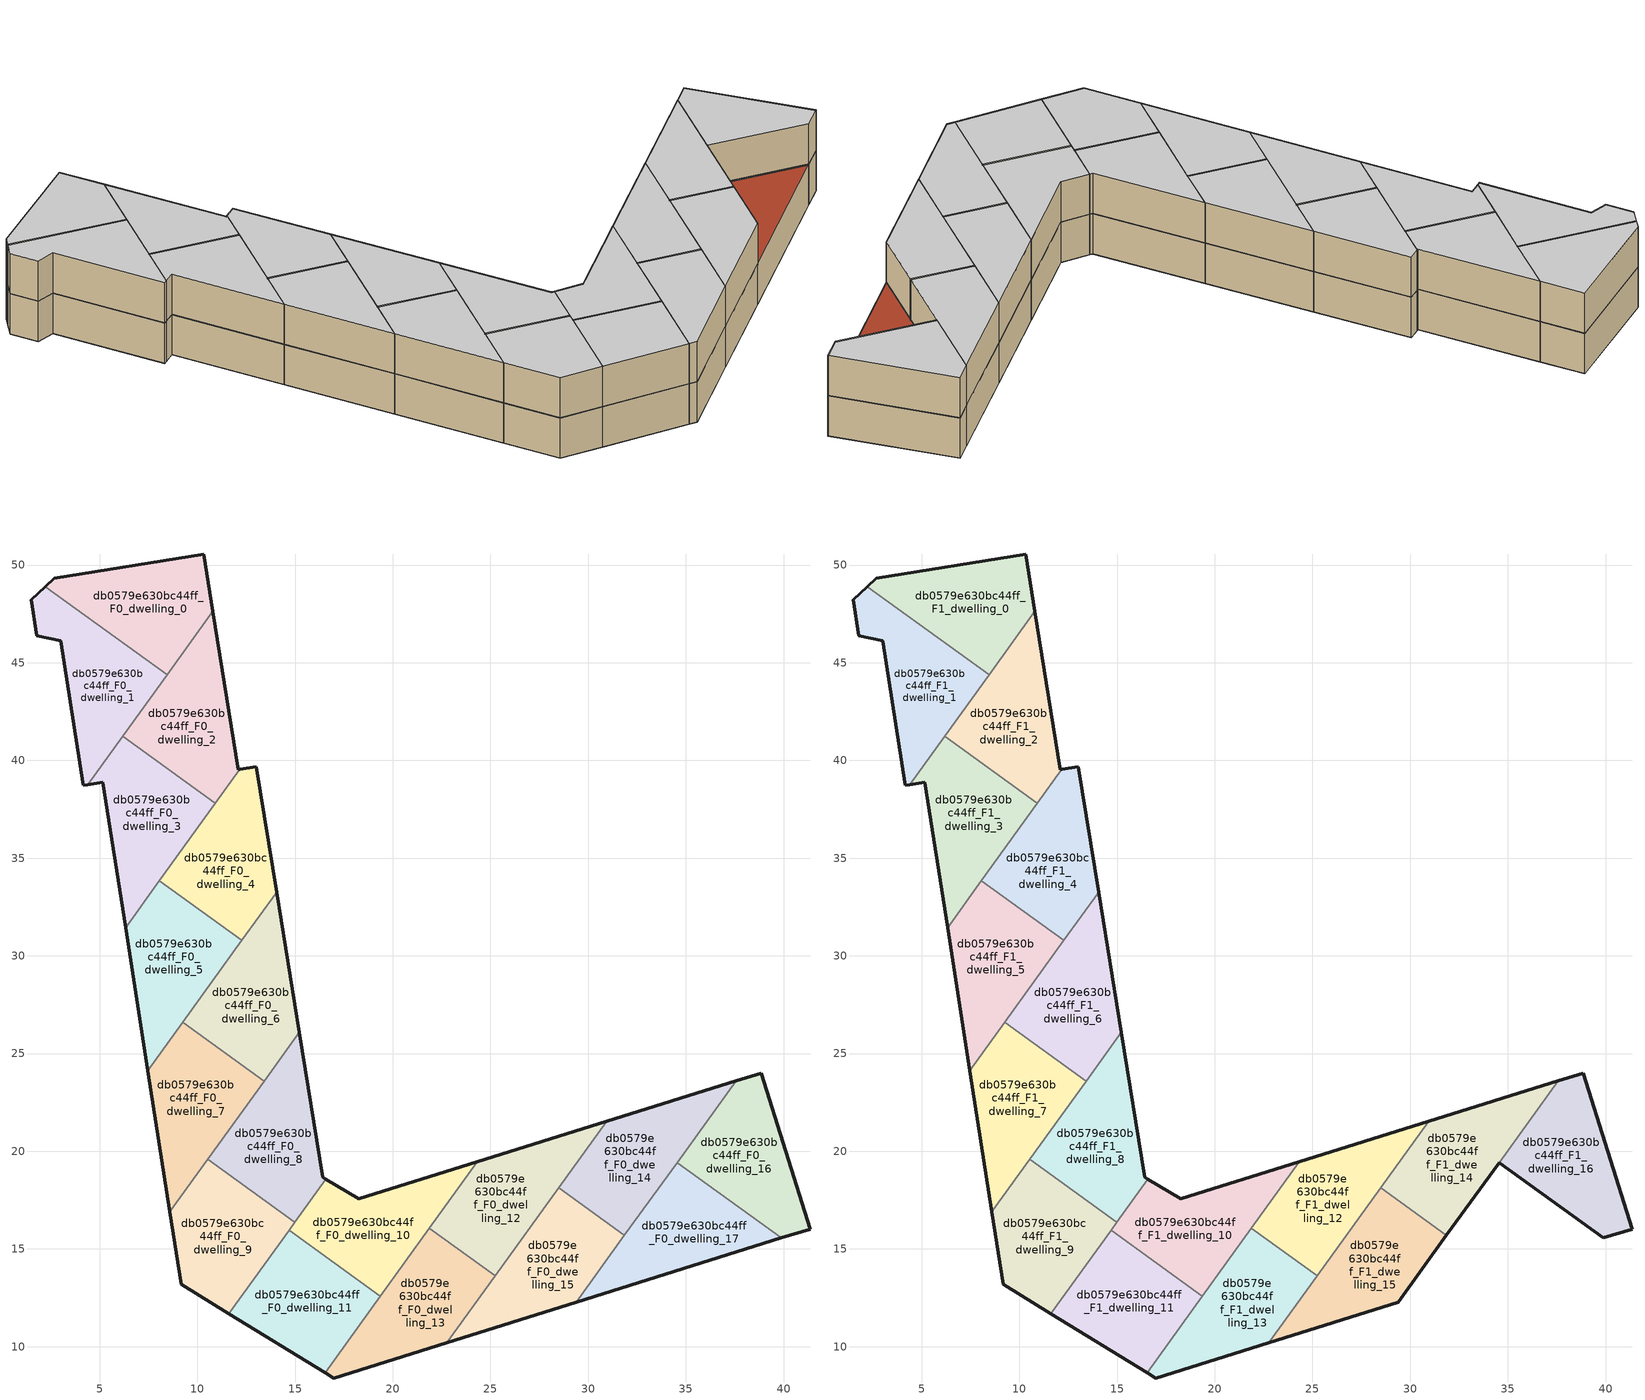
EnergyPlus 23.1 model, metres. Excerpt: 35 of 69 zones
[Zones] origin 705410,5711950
db0579e630bc44ff_F0_dwelling_0
 floor ground (EU_floor_Construction): 8.46,44.39 10.8,47.63 10.33,50.57 2.68,49.33 2.22,48.9 z0
 wall outside (EU_wall_Construction): 2.22,48.9 2.68,49.33 10.33,50.57 10.8,47.63 z0:3
 wall to db0579e630bc44ff_F0_dwelling_1 (EU_wall_Construction): 8.46,44.39 2.22,48.9 z0:3
 wall to db0579e630bc44ff_F0_dwelling_2 (EU_wall_Construction): 10.8,47.63 8.46,44.39 z0:3
db0579e630bc44ff_F0_dwelling_1
 floor ground (EU_floor_Construction): 4.4,38.76 8.46,44.39 2.22,48.9 1.51,48.24 1.79,46.39 3.01,46.12 4.16,38.72 z0
 wall outside (EU_wall_Construction): 4.4,38.76 4.16,38.72 3.01,46.12 1.79,46.39 1.51,48.24 2.22,48.9 z0:3
 wall to db0579e630bc44ff_F0_dwelling_3 (EU_wall_Construction): 6.18,41.23 4.4,38.76 z0:3
 wall to db0579e630bc44ff_F0_dwelling_2 (EU_wall_Construction): 8.46,44.39 6.18,41.23 z0:3
db0579e630bc44ff_F0_dwelling_10
 floor ground (EU_floor_Construction): 19.36,12.59 24.32,19.46 18.25,17.57 16.58,18.57 14.7,15.96 z0
 wall outside (EU_wall_Construction): 16.58,18.57 18.25,17.57 24.32,19.46 z0:3
 wall to db0579e630bc44ff_F0_dwelling_11 (EU_wall_Construction): 19.36,12.59 14.7,15.96 z0:3
 wall to db0579e630bc44ff_F0_dwelling_8 (EU_wall_Construction): 14.99,16.36 16.58,18.57 z0:3
 wall to db0579e630bc44ff_F0_dwelling_13 (EU_wall_Construction): 21.87,16.07 19.36,12.59 z0:3
 wall to db0579e630bc44ff_F0_dwelling_12 (EU_wall_Construction): 24.32,19.46 21.87,16.07 z0:3
 wall to db0579e630bc44ff_F0_dwelling_9 (EU_wall_Construction): 14.7,15.96 14.99,16.36 z0:3
db0579e630bc44ff_F0_dwelling_11
 floor ground (EU_floor_Construction): 16.54,8.67 19.36,12.59 14.7,15.96 11.62,11.69 z0
 wall outside (EU_wall_Construction): 16.54,8.67 11.62,11.69 z0:3
 wall to db0579e630bc44ff_F0_dwelling_9 (EU_wall_Construction): 11.62,11.69 14.7,15.96 z0:3
 wall to db0579e630bc44ff_F0_dwelling_13 (EU_wall_Construction): 19.36,12.59 16.53,8.67 z0:3
db0579e630bc44ff_F0_dwelling_12
 floor ground (EU_floor_Construction): 25.25,13.63 30.96,21.54 24.32,19.46 21.87,16.07 z0
 wall outside (EU_wall_Construction): 24.32,19.46 30.96,21.54 z0:3
 wall to db0579e630bc44ff_F0_dwelling_13 (EU_wall_Construction): 25.25,13.63 21.87,16.07 z0:3
 wall to db0579e630bc44ff_F0_dwelling_15 (EU_wall_Construction): 28.49,18.12 25.25,13.63 z0:3
 wall to db0579e630bc44ff_F0_dwelling_14 (EU_wall_Construction): 30.96,21.54 28.49,18.12 z0:3
db0579e630bc44ff_F0_dwelling_13
 floor ground (EU_floor_Construction): 22.78,10.21 25.25,13.63 21.87,16.07 16.54,8.67 16.99,8.39 z0
 wall outside (EU_wall_Construction): 22.78,10.21 16.99,8.39 16.54,8.67 z0:3
 wall to db0579e630bc44ff_F0_dwelling_15 (EU_wall_Construction): 25.25,13.63 22.78,10.21 z0:3
db0579e630bc44ff_F0_dwelling_14
 floor ground (EU_floor_Construction): 31.86,15.69 37.57,23.6 30.96,21.54 28.49,18.12 z0
 wall outside (EU_wall_Construction): 30.96,21.54 37.57,23.6 z0:3
 wall to db0579e630bc44ff_F0_dwelling_15 (EU_wall_Construction): 31.86,15.69 28.49,18.12 z0:3
 wall to db0579e630bc44ff_F0_dwelling_16 (EU_wall_Construction): 37.57,23.6 34.55,19.42 z0:3
 wall to db0579e630bc44ff_F0_dwelling_17 (EU_wall_Construction): 34.55,19.42 31.86,15.69 z0:3
db0579e630bc44ff_F0_dwelling_15
 floor ground (EU_floor_Construction): 29.4,12.28 31.86,15.69 28.49,18.12 22.78,10.21 z0
 wall outside (EU_wall_Construction): 29.4,12.28 22.78,10.21 z0:3
 wall to db0579e630bc44ff_F0_dwelling_17 (EU_wall_Construction): 31.86,15.69 29.4,12.28 z0:3
db0579e630bc44ff_F0_dwelling_16
 floor ground (EU_floor_Construction): 41.36,16.02 38.85,24 37.57,23.6 34.55,19.42 39.9,15.56 z0
 wall outside (EU_wall_Construction): 37.57,23.6 38.85,24 41.36,16.02 39.9,15.56 z0:3
 wall to db0579e630bc44ff_F0_dwelling_17 (EU_wall_Construction): 39.9,15.56 34.55,19.42 z0:3
db0579e630bc44ff_F0_dwelling_17
 floor ground (EU_floor_Construction): 39.9,15.56 34.55,19.42 29.4,12.28 z0
 wall outside (EU_wall_Construction): 39.9,15.56 29.4,12.28 z0:3
 roof outside (EU_roof_Construction): 39.9,15.56 29.4,12.28 34.55,19.42 z3
db0579e630bc44ff_F0_dwelling_2
 floor ground (EU_floor_Construction): 10.93,37.81 12.18,39.55 12.1,39.53 10.8,47.63 6.18,41.23 z0
 wall outside (EU_wall_Construction): 10.8,47.63 12.1,39.53 12.18,39.55 z0:3
 wall to db0579e630bc44ff_F0_dwelling_3 (EU_wall_Construction): 10.93,37.81 6.18,41.23 z0:3
 wall to db0579e630bc44ff_F0_dwelling_4 (EU_wall_Construction): 12.18,39.55 10.93,37.81 z0:3
db0579e630bc44ff_F0_dwelling_3
 floor ground (EU_floor_Construction): 6.32,31.43 10.93,37.81 6.18,41.23 4.4,38.76 5.16,38.87 z0
 wall outside (EU_wall_Construction): 6.32,31.43 5.16,38.87 4.4,38.76 z0:3
 wall to db0579e630bc44ff_F0_dwelling_5 (EU_wall_Construction): 8.06,33.83 6.32,31.43 z0:3
 wall to db0579e630bc44ff_F0_dwelling_4 (EU_wall_Construction): 10.93,37.81 8.06,33.83 z0:3
db0579e630bc44ff_F0_dwelling_4
 floor ground (EU_floor_Construction): 12.27,30.79 14.06,33.26 13.02,39.68 12.18,39.55 8.06,33.83 z0
 wall outside (EU_wall_Construction): 12.18,39.55 13.02,39.68 14.06,33.26 z0:3
 wall to db0579e630bc44ff_F0_dwelling_5 (EU_wall_Construction): 12.27,30.79 8.06,33.83 z0:3
 wall to db0579e630bc44ff_F0_dwelling_6 (EU_wall_Construction): 14.06,33.26 12.27,30.79 z0:3
db0579e630bc44ff_F0_dwelling_5
 floor ground (EU_floor_Construction): 7.47,24.13 12.27,30.79 8.06,33.83 6.32,31.43 z0
 wall outside (EU_wall_Construction): 7.47,24.13 6.32,31.43 z0:3
 wall to db0579e630bc44ff_F0_dwelling_7 (EU_wall_Construction): 9.25,26.6 7.47,24.13 z0:3
 wall to db0579e630bc44ff_F0_dwelling_6 (EU_wall_Construction): 12.27,30.79 9.25,26.6 z0:3
db0579e630bc44ff_F0_dwelling_6
 floor ground (EU_floor_Construction): 13.42,23.59 15.22,26.08 14.06,33.26 9.25,26.6 z0
 wall outside (EU_wall_Construction): 14.06,33.26 15.22,26.08 z0:3
 wall to db0579e630bc44ff_F0_dwelling_7 (EU_wall_Construction): 13.42,23.59 9.25,26.6 z0:3
 wall to db0579e630bc44ff_F0_dwelling_8 (EU_wall_Construction): 15.22,26.08 13.42,23.59 z0:3
db0579e630bc44ff_F0_dwelling_7
 floor ground (EU_floor_Construction): 8.59,16.91 13.42,23.59 9.25,26.6 7.47,24.13 z0
 wall outside (EU_wall_Construction): 8.59,16.91 7.47,24.13 z0:3
 wall to db0579e630bc44ff_F0_dwelling_9 (EU_wall_Construction): 10.52,19.58 8.59,16.91 z0:3
 wall to db0579e630bc44ff_F0_dwelling_8 (EU_wall_Construction): 13.42,23.59 10.52,19.58 z0:3
db0579e630bc44ff_F0_dwelling_8
 floor ground (EU_floor_Construction): 14.99,16.36 16.58,18.57 16.42,18.67 15.22,26.08 10.52,19.58 z0
 wall outside (EU_wall_Construction): 15.22,26.08 16.42,18.67 16.58,18.57 z0:3
 wall to db0579e630bc44ff_F0_dwelling_9 (EU_wall_Construction): 14.99,16.36 10.52,19.58 z0:3
db0579e630bc44ff_F0_dwelling_9
 floor ground (EU_floor_Construction): 11.62,11.69 14.99,16.36 10.52,19.58 8.59,16.91 9.18,13.19 z0
 wall outside (EU_wall_Construction): 11.62,11.69 9.18,13.19 8.59,16.91 z0:3
db0579e630bc44ff_F1_dwelling_0
 floor to db0579e630bc44ff_F0_dwelling_0 (EU_floor_Construction): 8.46,44.39 10.8,47.63 10.33,50.57 2.68,49.33 2.22,48.9 z3
 wall outside (EU_wall_Construction): 2.22,48.9 2.68,49.33 10.33,50.57 10.8,47.63 z3:6
 wall to db0579e630bc44ff_F1_dwelling_1 (EU_wall_Construction): 8.46,44.39 2.22,48.9 z3:6
 wall to db0579e630bc44ff_F1_dwelling_2 (EU_wall_Construction): 10.8,47.63 8.46,44.39 z3:6
 ceiling to db0579e630bc44ff_F2_dwelling_0 (EU_floor_Construction): 10.33,50.57 10.8,47.63 8.46,44.39 2.22,48.9 2.68,49.33 z6
db0579e630bc44ff_F1_dwelling_1
 floor to db0579e630bc44ff_F0_dwelling_1 (EU_floor_Construction): 4.4,38.76 8.46,44.39 2.22,48.9 1.51,48.24 1.79,46.39 3.01,46.12 4.16,38.72 z3
 wall outside (EU_wall_Construction): 4.4,38.76 4.16,38.72 3.01,46.12 1.79,46.39 1.51,48.24 2.22,48.9 z3:6
 wall to db0579e630bc44ff_F1_dwelling_3 (EU_wall_Construction): 6.18,41.23 4.4,38.76 z3:6
 wall to db0579e630bc44ff_F1_dwelling_2 (EU_wall_Construction): 8.46,44.39 6.18,41.23 z3:6
 ceiling to db0579e630bc44ff_F2_dwelling_1 (EU_floor_Construction): 8.46,44.39 4.4,38.76 4.16,38.72 3.01,46.12 1.79,46.39 1.51,48.24 2.22,48.9 z6
db0579e630bc44ff_F1_dwelling_10
 floor to db0579e630bc44ff_F0_dwelling_10 (EU_floor_Construction): 19.36,12.59 24.32,19.46 18.25,17.57 16.58,18.57 14.7,15.96 z3
 wall outside (EU_wall_Construction): 16.58,18.57 18.25,17.57 24.32,19.46 z3:6
 wall to db0579e630bc44ff_F1_dwelling_11 (EU_wall_Construction): 19.36,12.59 14.7,15.96 z3:6
 wall to db0579e630bc44ff_F1_dwelling_8 (EU_wall_Construction): 14.99,16.36 16.58,18.57 z3:6
 wall to db0579e630bc44ff_F1_dwelling_13 (EU_wall_Construction): 21.87,16.07 19.36,12.59 z3:6
 wall to db0579e630bc44ff_F1_dwelling_12 (EU_wall_Construction): 24.32,19.46 21.87,16.07 z3:6
 wall to db0579e630bc44ff_F1_dwelling_9 (EU_wall_Construction): 14.7,15.96 14.99,16.36 z3:6
 ceiling to db0579e630bc44ff_F2_dwelling_10 (EU_floor_Construction): 24.32,19.46 19.36,12.59 14.7,15.96 16.58,18.57 18.25,17.57 z6
db0579e630bc44ff_F1_dwelling_11
 floor to db0579e630bc44ff_F0_dwelling_11 (EU_floor_Construction): 16.54,8.67 19.36,12.59 14.7,15.96 11.62,11.69 z3
 wall outside (EU_wall_Construction): 16.54,8.67 11.62,11.69 z3:6
 wall to db0579e630bc44ff_F1_dwelling_9 (EU_wall_Construction): 11.62,11.69 14.7,15.96 z3:6
 wall to db0579e630bc44ff_F1_dwelling_13 (EU_wall_Construction): 19.36,12.59 16.53,8.67 z3:6
 ceiling to db0579e630bc44ff_F2_dwelling_11 (EU_floor_Construction): 19.36,12.59 16.54,8.67 11.62,11.69 14.7,15.96 z6
db0579e630bc44ff_F1_dwelling_12
 floor to db0579e630bc44ff_F0_dwelling_12 (EU_floor_Construction): 25.25,13.63 30.96,21.54 24.32,19.46 21.87,16.07 z3
 wall outside (EU_wall_Construction): 24.32,19.46 30.96,21.54 z3:6
 wall to db0579e630bc44ff_F1_dwelling_13 (EU_wall_Construction): 25.25,13.63 21.87,16.07 z3:6
 wall to db0579e630bc44ff_F1_dwelling_15 (EU_wall_Construction): 28.49,18.12 25.25,13.63 z3:6
 wall to db0579e630bc44ff_F1_dwelling_14 (EU_wall_Construction): 30.96,21.54 28.49,18.12 z3:6
 ceiling to db0579e630bc44ff_F2_dwelling_12 (EU_floor_Construction): 30.96,21.54 25.25,13.63 21.87,16.07 24.32,19.46 z6
db0579e630bc44ff_F1_dwelling_13
 floor to db0579e630bc44ff_F0_dwelling_13 (EU_floor_Construction): 22.78,10.21 25.25,13.63 21.87,16.07 16.54,8.67 16.99,8.39 z3
 wall outside (EU_wall_Construction): 22.78,10.21 16.99,8.39 16.54,8.67 z3:6
 wall to db0579e630bc44ff_F1_dwelling_15 (EU_wall_Construction): 25.25,13.63 22.78,10.21 z3:6
 ceiling to db0579e630bc44ff_F2_dwelling_13 (EU_floor_Construction): 25.25,13.63 22.78,10.21 16.99,8.39 16.54,8.67 21.87,16.07 z6
db0579e630bc44ff_F1_dwelling_14
 floor to db0579e630bc44ff_F0_dwelling_14 (EU_floor_Construction): 31.86,15.69 37.57,23.6 30.96,21.54 28.49,18.12 z3
 wall outside (EU_wall_Construction): 30.96,21.54 37.57,23.6 / 34.55,19.42 31.86,15.69 z3:6
 wall to db0579e630bc44ff_F1_dwelling_15 (EU_wall_Construction): 31.86,15.69 28.49,18.12 z3:6
 wall to db0579e630bc44ff_F1_dwelling_16 (EU_wall_Construction): 37.57,23.6 34.55,19.42 z3:6
 ceiling to db0579e630bc44ff_F2_dwelling_14 (EU_floor_Construction): 37.57,23.6 31.86,15.69 28.49,18.12 30.96,21.54 z6
db0579e630bc44ff_F1_dwelling_15
 floor to db0579e630bc44ff_F0_dwelling_15 (EU_floor_Construction): 29.4,12.28 31.86,15.69 28.49,18.12 22.78,10.21 z3
 wall outside (EU_wall_Construction): 31.86,15.69 29.4,12.28 22.78,10.21 z3:6
 ceiling to db0579e630bc44ff_F2_dwelling_15 (EU_floor_Construction): 31.86,15.69 29.4,12.28 22.78,10.21 28.49,18.12 z6
db0579e630bc44ff_F1_dwelling_16
 floor to db0579e630bc44ff_F0_dwelling_16 (EU_floor_Construction): 41.36,16.02 38.85,24 37.57,23.6 34.55,19.42 39.9,15.56 z3
 wall outside (EU_wall_Construction): 37.57,23.6 38.85,24 41.36,16.02 39.9,15.56 34.55,19.42 z3:6
 ceiling to db0579e630bc44ff_F2_dwelling_16 (EU_floor_Construction): 38.85,24 41.36,16.02 39.9,15.56 34.55,19.42 37.57,23.6 z6
db0579e630bc44ff_F1_dwelling_2
 floor to db0579e630bc44ff_F0_dwelling_2 (EU_floor_Construction): 10.93,37.81 12.18,39.55 12.1,39.53 10.8,47.63 6.18,41.23 z3
 wall outside (EU_wall_Construction): 10.8,47.63 12.1,39.53 12.18,39.55 z3:6
 wall to db0579e630bc44ff_F1_dwelling_3 (EU_wall_Construction): 10.93,37.81 6.18,41.23 z3:6
 wall to db0579e630bc44ff_F1_dwelling_4 (EU_wall_Construction): 12.18,39.55 10.93,37.81 z3:6
 ceiling to db0579e630bc44ff_F2_dwelling_2 (EU_floor_Construction): 10.8,47.63 12.1,39.53 12.18,39.55 10.93,37.81 6.18,41.23 z6
db0579e630bc44ff_F1_dwelling_3
 floor to db0579e630bc44ff_F0_dwelling_3 (EU_floor_Construction): 6.32,31.43 10.93,37.81 6.18,41.23 4.4,38.76 5.16,38.87 z3
 wall outside (EU_wall_Construction): 6.32,31.43 5.16,38.87 4.4,38.76 z3:6
 wall to db0579e630bc44ff_F1_dwelling_5 (EU_wall_Construction): 8.06,33.83 6.32,31.43 z3:6
 wall to db0579e630bc44ff_F1_dwelling_4 (EU_wall_Construction): 10.93,37.81 8.06,33.83 z3:6
 ceiling to db0579e630bc44ff_F2_dwelling_3 (EU_floor_Construction): 10.93,37.81 6.32,31.43 5.16,38.87 4.4,38.76 6.18,41.23 z6
db0579e630bc44ff_F1_dwelling_4
 floor to db0579e630bc44ff_F0_dwelling_4 (EU_floor_Construction): 12.27,30.79 14.06,33.26 13.02,39.68 12.18,39.55 8.06,33.83 z3
 wall outside (EU_wall_Construction): 12.18,39.55 13.02,39.68 14.06,33.26 z3:6
 wall to db0579e630bc44ff_F1_dwelling_5 (EU_wall_Construction): 12.27,30.79 8.06,33.83 z3:6
 wall to db0579e630bc44ff_F1_dwelling_6 (EU_wall_Construction): 14.06,33.26 12.27,30.79 z3:6
 ceiling to db0579e630bc44ff_F2_dwelling_4 (EU_floor_Construction): 13.02,39.68 14.06,33.26 12.27,30.79 8.06,33.83 12.18,39.55 z6
db0579e630bc44ff_F1_dwelling_5
 floor to db0579e630bc44ff_F0_dwelling_5 (EU_floor_Construction): 7.47,24.13 12.27,30.79 8.06,33.83 6.32,31.43 z3
 wall outside (EU_wall_Construction): 7.47,24.13 6.32,31.43 z3:6
 wall to db0579e630bc44ff_F1_dwelling_7 (EU_wall_Construction): 9.25,26.6 7.47,24.13 z3:6
 wall to db0579e630bc44ff_F1_dwelling_6 (EU_wall_Construction): 12.27,30.79 9.25,26.6 z3:6
 ceiling to db0579e630bc44ff_F2_dwelling_5 (EU_floor_Construction): 12.27,30.79 7.47,24.13 6.32,31.43 8.06,33.83 z6
db0579e630bc44ff_F1_dwelling_6
 floor to db0579e630bc44ff_F0_dwelling_6 (EU_floor_Construction): 13.42,23.59 15.22,26.08 14.06,33.26 9.25,26.6 z3
 wall outside (EU_wall_Construction): 14.06,33.26 15.22,26.08 z3:6
 wall to db0579e630bc44ff_F1_dwelling_7 (EU_wall_Construction): 13.42,23.59 9.25,26.6 z3:6
 wall to db0579e630bc44ff_F1_dwelling_8 (EU_wall_Construction): 15.22,26.08 13.42,23.59 z3:6
 ceiling to db0579e630bc44ff_F2_dwelling_6 (EU_floor_Construction): 14.06,33.26 15.22,26.08 13.42,23.59 9.25,26.6 z6
db0579e630bc44ff_F1_dwelling_7
 floor to db0579e630bc44ff_F0_dwelling_7 (EU_floor_Construction): 8.59,16.91 13.42,23.59 9.25,26.6 7.47,24.13 z3
 wall outside (EU_wall_Construction): 8.59,16.91 7.47,24.13 z3:6
 wall to db0579e630bc44ff_F1_dwelling_9 (EU_wall_Construction): 10.52,19.58 8.59,16.91 z3:6
 wall to db0579e630bc44ff_F1_dwelling_8 (EU_wall_Construction): 13.42,23.59 10.52,19.58 z3:6
 ceiling to db0579e630bc44ff_F2_dwelling_7 (EU_floor_Construction): 13.42,23.59 8.59,16.91 7.47,24.13 9.25,26.6 z6
db0579e630bc44ff_F1_dwelling_8
 floor to db0579e630bc44ff_F0_dwelling_8 (EU_floor_Construction): 14.99,16.36 16.58,18.57 16.42,18.67 15.22,26.08 10.52,19.58 z3
 wall outside (EU_wall_Construction): 15.22,26.08 16.42,18.67 16.58,18.57 z3:6
 wall to db0579e630bc44ff_F1_dwelling_9 (EU_wall_Construction): 14.99,16.36 10.52,19.58 z3:6
 ceiling to db0579e630bc44ff_F2_dwelling_8 (EU_floor_Construction): 15.22,26.08 16.42,18.67 16.58,18.57 14.99,16.36 10.52,19.58 z6
db0579e630bc44ff_F1_dwelling_9
 floor to db0579e630bc44ff_F0_dwelling_9 (EU_floor_Construction): 11.62,11.69 14.99,16.36 10.52,19.58 8.59,16.91 9.18,13.19 z3
 wall outside (EU_wall_Construction): 11.62,11.69 9.18,13.19 8.59,16.91 z3:6
 ceiling to db0579e630bc44ff_F2_dwelling_9 (EU_floor_Construction): 14.99,16.36 11.62,11.69 9.18,13.19 8.59,16.91 10.52,19.58 z6
[Building]
EU S2 Campaign: North Axis=0; Terrain=City; Solar Distribution=FullExterior
[Site:Location]
London: Latitude=51.5; Longitude=-0.5; Time Zone=0; Elevation=25
[SizingPeriod:WeatherFileDays]
AnnualSizingPeriod: Begin Month=1; Begin Day of Month=1; End Month=12; End Day of Month=31; Day of Week for Start Day=Monday; Use Weather File Daylight Saving Period=No; Use Weather File Rain and Snow Indicators=No
[MATERIAL]
EU_InternalMass_Material: Roughness=MediumRough; Thickness=0.1; Conductivity=1; Density=1800; Specific Heat=900; Thermal Absorptance=0.9; Solar Absorptance=0.7; Visible Absorptance=0.7
[MATERIAL:NOMASS] Roughness=MediumRough; Thermal Absorptance=0.9; Solar Absorptance=0.7; Visible Absorptance=0.7
Name | Thermal Resistance
EU_wall_NoMass | 0.635353
EU_roof_NoMass | 0.675062
EU_floor_NoMass | 1.96382
[CONSTRUCTION]
EU_wall_Construction: EU_wall_NoMass
EU_roof_Construction: EU_roof_NoMass
EU_floor_Construction: EU_floor_NoMass
EU_InternalMass_Construction: EU_InternalMass_Material
[ZONE] Type=1; Multiplier=1; Ceiling Height=autocalculate; Floor Area=autocalculate; Part of Total Floor Area=Yes
Name | Volume
db0579e630bc44ff_F0_dwelling_0; db0579e630bc44ff_F1_dwelling_0 | 87.071
db0579e630bc44ff_F0_dwelling_1; db0579e630bc44ff_F1_dwelling_1 | 87.0696
db0579e630bc44ff_F0_dwelling_10; db0579e630bc44ff_F1_dwelling_10 | 87.0828
db0579e630bc44ff_F0_dwelling_11; db0579e630bc44ff_F1_dwelling_11 | 87.0645
db0579e630bc44ff_F0_dwelling_12; db0579e630bc44ff_F1_dwelling_12 | 87.074
db0579e630bc44ff_F0_dwelling_13; db0579e630bc44ff_F1_dwelling_13; db0579e630bc44ff_F0_dwelling_8; db0579e630bc44ff_F1_dwelling_8 | 87.0791
db0579e630bc44ff_F0_dwelling_14; db0579e630bc44ff_F1_dwelling_14 | 87.0564
db0579e630bc44ff_F0_dwelling_15; db0579e630bc44ff_F1_dwelling_15 | 87.0718
db0579e630bc44ff_F0_dwelling_16; db0579e630bc44ff_F1_dwelling_16; db0579e630bc44ff_F0_dwelling_3; db0579e630bc44ff_F1_dwelling_3 | 87.0754
db0579e630bc44ff_F0_dwelling_17 | 87.0886
db0579e630bc44ff_F0_dwelling_2; db0579e630bc44ff_F1_dwelling_2 | 87.0835
db0579e630bc44ff_F0_dwelling_4; db0579e630bc44ff_F1_dwelling_4 | 87.0813
db0579e630bc44ff_F0_dwelling_5; db0579e630bc44ff_F1_dwelling_5 | 87.0872
db0579e630bc44ff_F0_dwelling_6; db0579e630bc44ff_F1_dwelling_6 | 87.0864
db0579e630bc44ff_F0_dwelling_7; db0579e630bc44ff_F1_dwelling_7 | 87.0688
db0579e630bc44ff_F0_dwelling_9; db0579e630bc44ff_F1_dwelling_9 | 87.0784
[INTERNALMASS] Construction=EU_InternalMass_Construction
Name | Zone or ZoneList | Surface Area
db0579e630bc44ff_F0_dwelling_0_EU_InternalMass | db0579e630bc44ff_F0_dwelling_0 | 29.0215
db0579e630bc44ff_F0_dwelling_1_EU_InternalMass | db0579e630bc44ff_F0_dwelling_1 | 29.0248
db0579e630bc44ff_F0_dwelling_2_EU_InternalMass | db0579e630bc44ff_F0_dwelling_2 | 29.026
db0579e630bc44ff_F0_dwelling_3_EU_InternalMass | db0579e630bc44ff_F0_dwelling_3 | 29.0262
db0579e630bc44ff_F0_dwelling_4_EU_InternalMass | db0579e630bc44ff_F0_dwelling_4 | 29.0262
db0579e630bc44ff_F0_dwelling_5_EU_InternalMass | db0579e630bc44ff_F0_dwelling_5 | 29.0313
db0579e630bc44ff_F0_dwelling_6_EU_InternalMass | db0579e630bc44ff_F0_dwelling_6 | 29.0298
db0579e630bc44ff_F0_dwelling_7_EU_InternalMass | db0579e630bc44ff_F0_dwelling_7 | 29.0251
db0579e630bc44ff_F0_dwelling_8_EU_InternalMass | db0579e630bc44ff_F0_dwelling_8 | 29.024
db0579e630bc44ff_F0_dwelling_9_EU_InternalMass | db0579e630bc44ff_F0_dwelling_9 | 29.0262
db0579e630bc44ff_F0_dwelling_10_EU_InternalMass | db0579e630bc44ff_F0_dwelling_10 | 29.0277
db0579e630bc44ff_F0_dwelling_11_EU_InternalMass | db0579e630bc44ff_F0_dwelling_11 | 29.0228
db0579e630bc44ff_F0_dwelling_12_EU_InternalMass | db0579e630bc44ff_F0_dwelling_12 | 29.0243
db0579e630bc44ff_F0_dwelling_13_EU_InternalMass | db0579e630bc44ff_F0_dwelling_13 | 29.0276
db0579e630bc44ff_F0_dwelling_14_EU_InternalMass | db0579e630bc44ff_F0_dwelling_14 | 29.0205
db0579e630bc44ff_F0_dwelling_15_EU_InternalMass | db0579e630bc44ff_F0_dwelling_15 | 29.0233
db0579e630bc44ff_F0_dwelling_16_EU_InternalMass | db0579e630bc44ff_F0_dwelling_16 | 29.0262
db0579e630bc44ff_F0_dwelling_17_EU_InternalMass | db0579e630bc44ff_F0_dwelling_17 | 29.029
db0579e630bc44ff_F1_dwelling_0_EU_InternalMass | db0579e630bc44ff_F1_dwelling_0 | 30.7291
db0579e630bc44ff_F1_dwelling_1_EU_InternalMass | db0579e630bc44ff_F1_dwelling_1 | 30.7317
db0579e630bc44ff_F1_dwelling_2_EU_InternalMass | db0579e630bc44ff_F1_dwelling_2 | 30.7326
db0579e630bc44ff_F1_dwelling_3_EU_InternalMass | db0579e630bc44ff_F1_dwelling_3 | 30.737
db0579e630bc44ff_F1_dwelling_4_EU_InternalMass | db0579e630bc44ff_F1_dwelling_4 | 30.7299
db0579e630bc44ff_F1_dwelling_5_EU_InternalMass | db0579e630bc44ff_F1_dwelling_5 | 30.7312
db0579e630bc44ff_F1_dwelling_6_EU_InternalMass | db0579e630bc44ff_F1_dwelling_6 | 30.732
db0579e630bc44ff_F1_dwelling_7_EU_InternalMass | db0579e630bc44ff_F1_dwelling_7 | 30.7376
db0579e630bc44ff_F1_dwelling_8_EU_InternalMass | db0579e630bc44ff_F1_dwelling_8 | 30.7288
db0579e630bc44ff_F1_dwelling_9_EU_InternalMass | db0579e630bc44ff_F1_dwelling_9 | 30.7278
db0579e630bc44ff_F1_dwelling_10_EU_InternalMass | db0579e630bc44ff_F1_dwelling_10 | 30.7372
db0579e630bc44ff_F1_dwelling_11_EU_InternalMass | db0579e630bc44ff_F1_dwelling_11 | 30.7348
db0579e630bc44ff_F1_dwelling_12_EU_InternalMass | db0579e630bc44ff_F1_dwelling_12 | 30.7368
db0579e630bc44ff_F1_dwelling_13_EU_InternalMass | db0579e630bc44ff_F1_dwelling_13 | 30.7312
db0579e630bc44ff_F1_dwelling_14_EU_InternalMass | db0579e630bc44ff_F1_dwelling_14 | 30.7317
db0579e630bc44ff_F1_dwelling_15_EU_InternalMass | db0579e630bc44ff_F1_dwelling_15 | 30.7332
db0579e630bc44ff_F1_dwelling_16_EU_InternalMass | db0579e630bc44ff_F1_dwelling_16 | 30.7302
[OTHEREQUIPMENT] Fuel Type=Electricity; Design Level Calculation Method=Watts/Area; Power per Zone Floor Area=1; Fraction Latent=0; Fraction Radiant=0; Fraction Lost=0; Carbon Dioxide Generation Rate=0; EndUse Subcategory=EU_Step8_InternalGains
Name | Zone or ZoneList or Space or SpaceList | Schedule
EU_Step8_InternalGain_db0579e630bc44ff_F0_dwelling_0_f000 | db0579e630bc44ff_F0_dwelling_0 | EU_Step8_GainSchedule_db0579e630bc44ff_F0_dwelling_0_f000
EU_Step8_InternalGain_db0579e630bc44ff_F0_dwelling_1_f000 | db0579e630bc44ff_F0_dwelling_1 | EU_Step8_GainSchedule_db0579e630bc44ff_F0_dwelling_1_f000
EU_Step8_InternalGain_db0579e630bc44ff_F0_dwelling_2_f000 | db0579e630bc44ff_F0_dwelling_2 | EU_Step8_GainSchedule_db0579e630bc44ff_F0_dwelling_2_f000
EU_Step8_InternalGain_db0579e630bc44ff_F0_dwelling_3_f000 | db0579e630bc44ff_F0_dwelling_3 | EU_Step8_GainSchedule_db0579e630bc44ff_F0_dwelling_3_f000
EU_Step8_InternalGain_db0579e630bc44ff_F0_dwelling_4_f000 | db0579e630bc44ff_F0_dwelling_4 | EU_Step8_GainSchedule_db0579e630bc44ff_F0_dwelling_4_f000
EU_Step8_InternalGain_db0579e630bc44ff_F0_dwelling_5_f000 | db0579e630bc44ff_F0_dwelling_5 | EU_Step8_GainSchedule_db0579e630bc44ff_F0_dwelling_5_f000
EU_Step8_InternalGain_db0579e630bc44ff_F0_dwelling_6_f000 | db0579e630bc44ff_F0_dwelling_6 | EU_Step8_GainSchedule_db0579e630bc44ff_F0_dwelling_6_f000
EU_Step8_InternalGain_db0579e630bc44ff_F0_dwelling_7_f000 | db0579e630bc44ff_F0_dwelling_7 | EU_Step8_GainSchedule_db0579e630bc44ff_F0_dwelling_7_f000
EU_Step8_InternalGain_db0579e630bc44ff_F0_dwelling_8_f000 | db0579e630bc44ff_F0_dwelling_8 | EU_Step8_GainSchedule_db0579e630bc44ff_F0_dwelling_8_f000
EU_Step8_InternalGain_db0579e630bc44ff_F0_dwelling_9_f000 | db0579e630bc44ff_F0_dwelling_9 | EU_Step8_GainSchedule_db0579e630bc44ff_F0_dwelling_9_f000
EU_Step8_InternalGain_db0579e630bc44ff_F0_dwelling_10_f000 | db0579e630bc44ff_F0_dwelling_10 | EU_Step8_GainSchedule_db0579e630bc44ff_F0_dwelling_10_f000
EU_Step8_InternalGain_db0579e630bc44ff_F0_dwelling_11_f000 | db0579e630bc44ff_F0_dwelling_11 | EU_Step8_GainSchedule_db0579e630bc44ff_F0_dwelling_11_f000
EU_Step8_InternalGain_db0579e630bc44ff_F0_dwelling_12_f000 | db0579e630bc44ff_F0_dwelling_12 | EU_Step8_GainSchedule_db0579e630bc44ff_F0_dwelling_12_f000
EU_Step8_InternalGain_db0579e630bc44ff_F0_dwelling_13_f000 | db0579e630bc44ff_F0_dwelling_13 | EU_Step8_GainSchedule_db0579e630bc44ff_F0_dwelling_13_f000
EU_Step8_InternalGain_db0579e630bc44ff_F0_dwelling_14_f000 | db0579e630bc44ff_F0_dwelling_14 | EU_Step8_GainSchedule_db0579e630bc44ff_F0_dwelling_14_f000
EU_Step8_InternalGain_db0579e630bc44ff_F0_dwelling_15_f000 | db0579e630bc44ff_F0_dwelling_15 | EU_Step8_GainSchedule_db0579e630bc44ff_F0_dwelling_15_f000
EU_Step8_InternalGain_db0579e630bc44ff_F0_dwelling_16_f000 | db0579e630bc44ff_F0_dwelling_16 | EU_Step8_GainSchedule_db0579e630bc44ff_F0_dwelling_16_f000
EU_Step8_InternalGain_db0579e630bc44ff_F0_dwelling_17_f000 | db0579e630bc44ff_F0_dwelling_17 | EU_Step8_GainSchedule_db0579e630bc44ff_F0_dwelling_17_f000
EU_Step8_InternalGain_db0579e630bc44ff_F1_dwelling_0_f000 | db0579e630bc44ff_F1_dwelling_0 | EU_Step8_GainSchedule_db0579e630bc44ff_F1_dwelling_0_f000
EU_Step8_InternalGain_db0579e630bc44ff_F1_dwelling_1_f000 | db0579e630bc44ff_F1_dwelling_1 | EU_Step8_GainSchedule_db0579e630bc44ff_F1_dwelling_1_f000
EU_Step8_InternalGain_db0579e630bc44ff_F1_dwelling_2_f000 | db0579e630bc44ff_F1_dwelling_2 | EU_Step8_GainSchedule_db0579e630bc44ff_F1_dwelling_2_f000
EU_Step8_InternalGain_db0579e630bc44ff_F1_dwelling_3_f000 | db0579e630bc44ff_F1_dwelling_3 | EU_Step8_GainSchedule_db0579e630bc44ff_F1_dwelling_3_f000
EU_Step8_InternalGain_db0579e630bc44ff_F1_dwelling_4_f000 | db0579e630bc44ff_F1_dwelling_4 | EU_Step8_GainSchedule_db0579e630bc44ff_F1_dwelling_4_f000
EU_Step8_InternalGain_db0579e630bc44ff_F1_dwelling_5_f000 | db0579e630bc44ff_F1_dwelling_5 | EU_Step8_GainSchedule_db0579e630bc44ff_F1_dwelling_5_f000
EU_Step8_InternalGain_db0579e630bc44ff_F1_dwelling_6_f000 | db0579e630bc44ff_F1_dwelling_6 | EU_Step8_GainSchedule_db0579e630bc44ff_F1_dwelling_6_f000
EU_Step8_InternalGain_db0579e630bc44ff_F1_dwelling_7_f000 | db0579e630bc44ff_F1_dwelling_7 | EU_Step8_GainSchedule_db0579e630bc44ff_F1_dwelling_7_f000
EU_Step8_InternalGain_db0579e630bc44ff_F1_dwelling_8_f000 | db0579e630bc44ff_F1_dwelling_8 | EU_Step8_GainSchedule_db0579e630bc44ff_F1_dwelling_8_f000
EU_Step8_InternalGain_db0579e630bc44ff_F1_dwelling_9_f000 | db0579e630bc44ff_F1_dwelling_9 | EU_Step8_GainSchedule_db0579e630bc44ff_F1_dwelling_9_f000
EU_Step8_InternalGain_db0579e630bc44ff_F1_dwelling_10_f000 | db0579e630bc44ff_F1_dwelling_10 | EU_Step8_GainSchedule_db0579e630bc44ff_F1_dwelling_10_f000
EU_Step8_InternalGain_db0579e630bc44ff_F1_dwelling_11_f000 | db0579e630bc44ff_F1_dwelling_11 | EU_Step8_GainSchedule_db0579e630bc44ff_F1_dwelling_11_f000
EU_Step8_InternalGain_db0579e630bc44ff_F1_dwelling_12_f000 | db0579e630bc44ff_F1_dwelling_12 | EU_Step8_GainSchedule_db0579e630bc44ff_F1_dwelling_12_f000
EU_Step8_InternalGain_db0579e630bc44ff_F1_dwelling_13_f000 | db0579e630bc44ff_F1_dwelling_13 | EU_Step8_GainSchedule_db0579e630bc44ff_F1_dwelling_13_f000
EU_Step8_InternalGain_db0579e630bc44ff_F1_dwelling_14_f000 | db0579e630bc44ff_F1_dwelling_14 | EU_Step8_GainSchedule_db0579e630bc44ff_F1_dwelling_14_f000
EU_Step8_InternalGain_db0579e630bc44ff_F1_dwelling_15_f000 | db0579e630bc44ff_F1_dwelling_15 | EU_Step8_GainSchedule_db0579e630bc44ff_F1_dwelling_15_f000
EU_Step8_InternalGain_db0579e630bc44ff_F1_dwelling_16_f000 | db0579e630bc44ff_F1_dwelling_16 | EU_Step8_GainSchedule_db0579e630bc44ff_F1_dwelling_16_f000
[ZONEVENTILATION:DESIGNFLOWRATE] Schedule=EU_AlwaysOn; Design Flow Rate Calculation Method=AirChanges/Hour; Air Changes per Hour=0.555504; Ventilation Type=Natural; Fan Pressure Rise=0; Fan Total Efficiency=1; Constant Term Coefficient=1; Temperature Term Coefficient=0; Velocity Term Coefficient=0; Velocity Squared Term Coefficient=0; Minimum Indoor Temperature=-100; Maximum Indoor Temperature=100; Delta Temperature=-100; Minimum Outdoor Temperature=-100; Maximum Outdoor Temperature=100; Maximum Wind Speed=40
Name | Zone or ZoneList or Space or SpaceList
EU_ConstantAir_db0579e630bc44ff_F0_dwelling_0 | db0579e630bc44ff_F0_dwelling_0
EU_ConstantAir_db0579e630bc44ff_F0_dwelling_1 | db0579e630bc44ff_F0_dwelling_1
EU_ConstantAir_db0579e630bc44ff_F0_dwelling_2 | db0579e630bc44ff_F0_dwelling_2
EU_ConstantAir_db0579e630bc44ff_F0_dwelling_3 | db0579e630bc44ff_F0_dwelling_3
EU_ConstantAir_db0579e630bc44ff_F0_dwelling_4 | db0579e630bc44ff_F0_dwelling_4
EU_ConstantAir_db0579e630bc44ff_F0_dwelling_5 | db0579e630bc44ff_F0_dwelling_5
EU_ConstantAir_db0579e630bc44ff_F0_dwelling_6 | db0579e630bc44ff_F0_dwelling_6
EU_ConstantAir_db0579e630bc44ff_F0_dwelling_7 | db0579e630bc44ff_F0_dwelling_7
EU_ConstantAir_db0579e630bc44ff_F0_dwelling_8 | db0579e630bc44ff_F0_dwelling_8
EU_ConstantAir_db0579e630bc44ff_F0_dwelling_9 | db0579e630bc44ff_F0_dwelling_9
EU_ConstantAir_db0579e630bc44ff_F0_dwelling_10 | db0579e630bc44ff_F0_dwelling_10
EU_ConstantAir_db0579e630bc44ff_F0_dwelling_11 | db0579e630bc44ff_F0_dwelling_11
EU_ConstantAir_db0579e630bc44ff_F0_dwelling_12 | db0579e630bc44ff_F0_dwelling_12
EU_ConstantAir_db0579e630bc44ff_F0_dwelling_13 | db0579e630bc44ff_F0_dwelling_13
EU_ConstantAir_db0579e630bc44ff_F0_dwelling_14 | db0579e630bc44ff_F0_dwelling_14
EU_ConstantAir_db0579e630bc44ff_F0_dwelling_15 | db0579e630bc44ff_F0_dwelling_15
EU_ConstantAir_db0579e630bc44ff_F0_dwelling_16 | db0579e630bc44ff_F0_dwelling_16
EU_ConstantAir_db0579e630bc44ff_F0_dwelling_17 | db0579e630bc44ff_F0_dwelling_17
EU_ConstantAir_db0579e630bc44ff_F1_dwelling_0 | db0579e630bc44ff_F1_dwelling_0
EU_ConstantAir_db0579e630bc44ff_F1_dwelling_1 | db0579e630bc44ff_F1_dwelling_1
EU_ConstantAir_db0579e630bc44ff_F1_dwelling_2 | db0579e630bc44ff_F1_dwelling_2
EU_ConstantAir_db0579e630bc44ff_F1_dwelling_3 | db0579e630bc44ff_F1_dwelling_3
EU_ConstantAir_db0579e630bc44ff_F1_dwelling_4 | db0579e630bc44ff_F1_dwelling_4
EU_ConstantAir_db0579e630bc44ff_F1_dwelling_5 | db0579e630bc44ff_F1_dwelling_5
EU_ConstantAir_db0579e630bc44ff_F1_dwelling_6 | db0579e630bc44ff_F1_dwelling_6
EU_ConstantAir_db0579e630bc44ff_F1_dwelling_7 | db0579e630bc44ff_F1_dwelling_7
EU_ConstantAir_db0579e630bc44ff_F1_dwelling_8 | db0579e630bc44ff_F1_dwelling_8
EU_ConstantAir_db0579e630bc44ff_F1_dwelling_9 | db0579e630bc44ff_F1_dwelling_9
EU_ConstantAir_db0579e630bc44ff_F1_dwelling_10 | db0579e630bc44ff_F1_dwelling_10
EU_ConstantAir_db0579e630bc44ff_F1_dwelling_11 | db0579e630bc44ff_F1_dwelling_11
EU_ConstantAir_db0579e630bc44ff_F1_dwelling_12 | db0579e630bc44ff_F1_dwelling_12
EU_ConstantAir_db0579e630bc44ff_F1_dwelling_13 | db0579e630bc44ff_F1_dwelling_13
EU_ConstantAir_db0579e630bc44ff_F1_dwelling_14 | db0579e630bc44ff_F1_dwelling_14
EU_ConstantAir_db0579e630bc44ff_F1_dwelling_15 | db0579e630bc44ff_F1_dwelling_15
EU_ConstantAir_db0579e630bc44ff_F1_dwelling_16 | db0579e630bc44ff_F1_dwelling_16
[HVACTEMPLATE:THERMOSTAT] Constant Heating Setpoint=20; Constant Cooling Setpoint=50
EU_HeatOnly_db0579e630bc44ff_F0_dwelling_0; EU_HeatOnly_db0579e630bc44ff_F0_dwelling_1; EU_HeatOnly_db0579e630bc44ff_F0_dwelling_2; EU_HeatOnly_db0579e630bc44ff_F0_dwelling_3; EU_HeatOnly_db0579e630bc44ff_F0_dwelling_4; EU_HeatOnly_db0579e630bc44ff_F0_dwelling_5; EU_HeatOnly_db0579e630bc44ff_F0_dwelling_6; EU_HeatOnly_db0579e630bc44ff_F0_dwelling_7; EU_HeatOnly_db0579e630bc44ff_F0_dwelling_8; EU_HeatOnly_db0579e630bc44ff_F0_dwelling_9; EU_HeatOnly_db0579e630bc44ff_F0_dwelling_10; EU_HeatOnly_db0579e630bc44ff_F0_dwelling_11; EU_HeatOnly_db0579e630bc44ff_F0_dwelling_12; EU_HeatOnly_db0579e630bc44ff_F0_dwelling_13; EU_HeatOnly_db0579e630bc44ff_F0_dwelling_14; EU_HeatOnly_db0579e630bc44ff_F0_dwelling_15; EU_HeatOnly_db0579e630bc44ff_F0_dwelling_16; EU_HeatOnly_db0579e630bc44ff_F0_dwelling_17; EU_HeatOnly_db0579e630bc44ff_F1_dwelling_0; EU_HeatOnly_db0579e630bc44ff_F1_dwelling_1; EU_HeatOnly_db0579e630bc44ff_F1_dwelling_2; EU_HeatOnly_db0579e630bc44ff_F1_dwelling_3; EU_HeatOnly_db0579e630bc44ff_F1_dwelling_4; EU_HeatOnly_db0579e630bc44ff_F1_dwelling_5; EU_HeatOnly_db0579e630bc44ff_F1_dwelling_6; EU_HeatOnly_db0579e630bc44ff_F1_dwelling_7; EU_HeatOnly_db0579e630bc44ff_F1_dwelling_8; EU_HeatOnly_db0579e630bc44ff_F1_dwelling_9; EU_HeatOnly_db0579e630bc44ff_F1_dwelling_10; EU_HeatOnly_db0579e630bc44ff_F1_dwelling_11; EU_HeatOnly_db0579e630bc44ff_F1_dwelling_12; EU_HeatOnly_db0579e630bc44ff_F1_dwelling_13; EU_HeatOnly_db0579e630bc44ff_F1_dwelling_14; EU_HeatOnly_db0579e630bc44ff_F1_dwelling_15; EU_HeatOnly_db0579e630bc44ff_F1_dwelling_16; EU_HeatOnly_db0579e630bc44ff_F2_dwelling_0; EU_HeatOnly_db0579e630bc44ff_F2_dwelling_1; EU_HeatOnly_db0579e630bc44ff_F2_dwelling_2; EU_HeatOnly_db0579e630bc44ff_F2_dwelling_3; EU_HeatOnly_db0579e630bc44ff_F2_dwelling_4; EU_HeatOnly_db0579e630bc44ff_F2_dwelling_5; EU_HeatOnly_db0579e630bc44ff_F2_dwelling_6; EU_HeatOnly_db0579e630bc44ff_F2_dwelling_7; EU_HeatOnly_db0579e630bc44ff_F2_dwelling_8; EU_HeatOnly_db0579e630bc44ff_F2_dwelling_9
[HVACTEMPLATE:ZONE:IDEALLOADSAIRSYSTEM] System Availability Schedule=EU_AlwaysOn; Maximum Heating Supply Air Temperature=50; Minimum Cooling Supply Air Temperature=13; Maximum Heating Supply Air Humidity Ratio=0.0156; Minimum Cooling Supply Air Humidity Ratio=0.0077; Heating Limit=NoLimit; Cooling Limit=NoLimit; Heating Availability Schedule=EU_AlwaysOn; Cooling Availability Schedule=EU_CoolingOff; Dehumidification Control Type=ConstantSensibleHeatRatio; Cooling Sensible Heat Ratio=0.7; Dehumidification Setpoint=60; Humidification Control Type=None; Humidification Setpoint=30; Outdoor Air Method=None; Outdoor Air Flow Rate per Person=0.00944; Outdoor Air Flow Rate per Zone Floor Area=0; Outdoor Air Flow Rate per Zone=0; Demand Controlled Ventilation Type=None; Outdoor Air Economizer Type=NoEconomizer; Heat Recovery Type=None; Sensible Heat Recovery Effectiveness=0.7; Latent Heat Recovery Effectiveness=0.65
Name | Template Thermostat
db0579e630bc44ff_F0_dwelling_0 | EU_HeatOnly_db0579e630bc44ff_F0_dwelling_0
db0579e630bc44ff_F0_dwelling_1 | EU_HeatOnly_db0579e630bc44ff_F0_dwelling_1
db0579e630bc44ff_F0_dwelling_2 | EU_HeatOnly_db0579e630bc44ff_F0_dwelling_2
db0579e630bc44ff_F0_dwelling_3 | EU_HeatOnly_db0579e630bc44ff_F0_dwelling_3
db0579e630bc44ff_F0_dwelling_4 | EU_HeatOnly_db0579e630bc44ff_F0_dwelling_4
db0579e630bc44ff_F0_dwelling_5 | EU_HeatOnly_db0579e630bc44ff_F0_dwelling_5
db0579e630bc44ff_F0_dwelling_6 | EU_HeatOnly_db0579e630bc44ff_F0_dwelling_6
db0579e630bc44ff_F0_dwelling_7 | EU_HeatOnly_db0579e630bc44ff_F0_dwelling_7
db0579e630bc44ff_F0_dwelling_8 | EU_HeatOnly_db0579e630bc44ff_F0_dwelling_8
db0579e630bc44ff_F0_dwelling_9 | EU_HeatOnly_db0579e630bc44ff_F0_dwelling_9
db0579e630bc44ff_F0_dwelling_10 | EU_HeatOnly_db0579e630bc44ff_F0_dwelling_10
db0579e630bc44ff_F0_dwelling_11 | EU_HeatOnly_db0579e630bc44ff_F0_dwelling_11
db0579e630bc44ff_F0_dwelling_12 | EU_HeatOnly_db0579e630bc44ff_F0_dwelling_12
db0579e630bc44ff_F0_dwelling_13 | EU_HeatOnly_db0579e630bc44ff_F0_dwelling_13
db0579e630bc44ff_F0_dwelling_14 | EU_HeatOnly_db0579e630bc44ff_F0_dwelling_14
db0579e630bc44ff_F0_dwelling_15 | EU_HeatOnly_db0579e630bc44ff_F0_dwelling_15
db0579e630bc44ff_F0_dwelling_16 | EU_HeatOnly_db0579e630bc44ff_F0_dwelling_16
db0579e630bc44ff_F0_dwelling_17 | EU_HeatOnly_db0579e630bc44ff_F0_dwelling_17
db0579e630bc44ff_F1_dwelling_0 | EU_HeatOnly_db0579e630bc44ff_F1_dwelling_0
db0579e630bc44ff_F1_dwelling_1 | EU_HeatOnly_db0579e630bc44ff_F1_dwelling_1
db0579e630bc44ff_F1_dwelling_2 | EU_HeatOnly_db0579e630bc44ff_F1_dwelling_2
db0579e630bc44ff_F1_dwelling_3 | EU_HeatOnly_db0579e630bc44ff_F1_dwelling_3
db0579e630bc44ff_F1_dwelling_4 | EU_HeatOnly_db0579e630bc44ff_F1_dwelling_4
db0579e630bc44ff_F1_dwelling_5 | EU_HeatOnly_db0579e630bc44ff_F1_dwelling_5
db0579e630bc44ff_F1_dwelling_6 | EU_HeatOnly_db0579e630bc44ff_F1_dwelling_6
db0579e630bc44ff_F1_dwelling_7 | EU_HeatOnly_db0579e630bc44ff_F1_dwelling_7
db0579e630bc44ff_F1_dwelling_8 | EU_HeatOnly_db0579e630bc44ff_F1_dwelling_8
db0579e630bc44ff_F1_dwelling_9 | EU_HeatOnly_db0579e630bc44ff_F1_dwelling_9
db0579e630bc44ff_F1_dwelling_10 | EU_HeatOnly_db0579e630bc44ff_F1_dwelling_10
db0579e630bc44ff_F1_dwelling_11 | EU_HeatOnly_db0579e630bc44ff_F1_dwelling_11
db0579e630bc44ff_F1_dwelling_12 | EU_HeatOnly_db0579e630bc44ff_F1_dwelling_12
db0579e630bc44ff_F1_dwelling_13 | EU_HeatOnly_db0579e630bc44ff_F1_dwelling_13
db0579e630bc44ff_F1_dwelling_14 | EU_HeatOnly_db0579e630bc44ff_F1_dwelling_14
db0579e630bc44ff_F1_dwelling_15 | EU_HeatOnly_db0579e630bc44ff_F1_dwelling_15
db0579e630bc44ff_F1_dwelling_16 | EU_HeatOnly_db0579e630bc44ff_F1_dwelling_16
[SIZING:ZONE] Zone Cooling Design Supply Air Temperature Input Method=SupplyAirTemperature; Zone Cooling Design Supply Air Temperature=13; Zone Heating Design Supply Air Temperature Input Method=SupplyAirTemperature; Zone Heating Design Supply Air Temperature=50; Zone Cooling Design Supply Air Humidity Ratio=0.008; Zone Heating Design Supply Air Humidity Ratio=0.008; Cooling Design Air Flow Method=DesignDay; Cooling Design Air Flow Rate=0; Cooling Minimum Air Flow per Zone Floor Area=0.000762; Cooling Minimum Air Flow=0; Cooling Minimum Air Flow Fraction=0.2; Heating Design Air Flow Method=DesignDay; Heating Design Air Flow Rate=0; Heating Maximum Air Flow per Zone Floor Area=0.002032; Heating Maximum Air Flow=0.141576; Heating Maximum Air Flow Fraction=0.3; Account for Dedicated Outdoor Air System=No; Dedicated Outdoor Air System Control Strategy=NeutralSupplyAir; Dedicated Outdoor Air Low Setpoint Temperature for Design=autosize; Dedicated Outdoor Air High Setpoint Temperature for Design=autosize; Zone Load Sizing Method=Sensible Load Only No Latent Load; Zone Latent Cooling Design Supply Air Humidity Ratio Input Method=HumidityRatioDifference; Zone Cooling Design Supply Air Humidity Ratio Difference=0.005; Zone Latent Heating Design Supply Air Humidity Ratio Input Method=HumidityRatioDifference; Zone Humidification Design Supply Air Humidity Ratio Difference=0.005
db0579e630bc44ff_F0_dwelling_0; db0579e630bc44ff_F0_dwelling_1; db0579e630bc44ff_F0_dwelling_2; db0579e630bc44ff_F0_dwelling_3; db0579e630bc44ff_F0_dwelling_4; db0579e630bc44ff_F0_dwelling_5; db0579e630bc44ff_F0_dwelling_6; db0579e630bc44ff_F0_dwelling_7; db0579e630bc44ff_F0_dwelling_8; db0579e630bc44ff_F0_dwelling_9; db0579e630bc44ff_F0_dwelling_10; db0579e630bc44ff_F0_dwelling_11; db0579e630bc44ff_F0_dwelling_12; db0579e630bc44ff_F0_dwelling_13; db0579e630bc44ff_F0_dwelling_14; db0579e630bc44ff_F0_dwelling_15; db0579e630bc44ff_F0_dwelling_16; db0579e630bc44ff_F0_dwelling_17; db0579e630bc44ff_F1_dwelling_0; db0579e630bc44ff_F1_dwelling_1; db0579e630bc44ff_F1_dwelling_2; db0579e630bc44ff_F1_dwelling_3; db0579e630bc44ff_F1_dwelling_4; db0579e630bc44ff_F1_dwelling_5; db0579e630bc44ff_F1_dwelling_6; db0579e630bc44ff_F1_dwelling_7; db0579e630bc44ff_F1_dwelling_8; db0579e630bc44ff_F1_dwelling_9; db0579e630bc44ff_F1_dwelling_10; db0579e630bc44ff_F1_dwelling_11; db0579e630bc44ff_F1_dwelling_12; db0579e630bc44ff_F1_dwelling_13; db0579e630bc44ff_F1_dwelling_14; db0579e630bc44ff_F1_dwelling_15; db0579e630bc44ff_F1_dwelling_16
[SCHEDULE:CONSTANT]
Name | Hourly Value
EU_AlwaysOn | 1
EU_CoolingOff | 0
[SCHEDULE:FILE] Column Number=1; Rows to Skip at Top=0; Number of Hours of Data=8760; Column Separator=Comma; Interpolate to Timestep=No; Minutes per Item=60; Adjust Schedule for Daylight Savings=Yes
Name | File
EU_Step8_GainSchedule_db0579e630bc44ff_F0_dwelling_0_f000 | ../../schedules/db0579e630bc44ff/db0579e630bc44ff_F0_dwelling_0_f000_gain.csv
EU_Step8_GainSchedule_db0579e630bc44ff_F0_dwelling_1_f000 | ../../schedules/db0579e630bc44ff/db0579e630bc44ff_F0_dwelling_1_f000_gain.csv
EU_Step8_GainSchedule_db0579e630bc44ff_F0_dwelling_2_f000 | ../../schedules/db0579e630bc44ff/db0579e630bc44ff_F0_dwelling_2_f000_gain.csv
EU_Step8_GainSchedule_db0579e630bc44ff_F0_dwelling_3_f000 | ../../schedules/db0579e630bc44ff/db0579e630bc44ff_F0_dwelling_3_f000_gain.csv
EU_Step8_GainSchedule_db0579e630bc44ff_F0_dwelling_4_f000 | ../../schedules/db0579e630bc44ff/db0579e630bc44ff_F0_dwelling_4_f000_gain.csv
EU_Step8_GainSchedule_db0579e630bc44ff_F0_dwelling_5_f000 | ../../schedules/db0579e630bc44ff/db0579e630bc44ff_F0_dwelling_5_f000_gain.csv
EU_Step8_GainSchedule_db0579e630bc44ff_F0_dwelling_6_f000 | ../../schedules/db0579e630bc44ff/db0579e630bc44ff_F0_dwelling_6_f000_gain.csv
EU_Step8_GainSchedule_db0579e630bc44ff_F0_dwelling_7_f000 | ../../schedules/db0579e630bc44ff/db0579e630bc44ff_F0_dwelling_7_f000_gain.csv
EU_Step8_GainSchedule_db0579e630bc44ff_F0_dwelling_8_f000 | ../../schedules/db0579e630bc44ff/db0579e630bc44ff_F0_dwelling_8_f000_gain.csv
EU_Step8_GainSchedule_db0579e630bc44ff_F0_dwelling_9_f000 | ../../schedules/db0579e630bc44ff/db0579e630bc44ff_F0_dwelling_9_f000_gain.csv
EU_Step8_GainSchedule_db0579e630bc44ff_F0_dwelling_10_f000 | ../../schedules/db0579e630bc44ff/db0579e630bc44ff_F0_dwelling_10_f000_gain.csv
EU_Step8_GainSchedule_db0579e630bc44ff_F0_dwelling_11_f000 | ../../schedules/db0579e630bc44ff/db0579e630bc44ff_F0_dwelling_11_f000_gain.csv
EU_Step8_GainSchedule_db0579e630bc44ff_F0_dwelling_12_f000 | ../../schedules/db0579e630bc44ff/db0579e630bc44ff_F0_dwelling_12_f000_gain.csv
EU_Step8_GainSchedule_db0579e630bc44ff_F0_dwelling_13_f000 | ../../schedules/db0579e630bc44ff/db0579e630bc44ff_F0_dwelling_13_f000_gain.csv
EU_Step8_GainSchedule_db0579e630bc44ff_F0_dwelling_14_f000 | ../../schedules/db0579e630bc44ff/db0579e630bc44ff_F0_dwelling_14_f000_gain.csv
EU_Step8_GainSchedule_db0579e630bc44ff_F0_dwelling_15_f000 | ../../schedules/db0579e630bc44ff/db0579e630bc44ff_F0_dwelling_15_f000_gain.csv
EU_Step8_GainSchedule_db0579e630bc44ff_F0_dwelling_16_f000 | ../../schedules/db0579e630bc44ff/db0579e630bc44ff_F0_dwelling_16_f000_gain.csv
EU_Step8_GainSchedule_db0579e630bc44ff_F0_dwelling_17_f000 | ../../schedules/db0579e630bc44ff/db0579e630bc44ff_F0_dwelling_17_f000_gain.csv
EU_Step8_GainSchedule_db0579e630bc44ff_F1_dwelling_0_f000 | ../../schedules/db0579e630bc44ff/db0579e630bc44ff_F1_dwelling_0_f000_gain.csv
EU_Step8_GainSchedule_db0579e630bc44ff_F1_dwelling_1_f000 | ../../schedules/db0579e630bc44ff/db0579e630bc44ff_F1_dwelling_1_f000_gain.csv
EU_Step8_GainSchedule_db0579e630bc44ff_F1_dwelling_2_f000 | ../../schedules/db0579e630bc44ff/db0579e630bc44ff_F1_dwelling_2_f000_gain.csv
EU_Step8_GainSchedule_db0579e630bc44ff_F1_dwelling_3_f000 | ../../schedules/db0579e630bc44ff/db0579e630bc44ff_F1_dwelling_3_f000_gain.csv
EU_Step8_GainSchedule_db0579e630bc44ff_F1_dwelling_4_f000 | ../../schedules/db0579e630bc44ff/db0579e630bc44ff_F1_dwelling_4_f000_gain.csv
EU_Step8_GainSchedule_db0579e630bc44ff_F1_dwelling_5_f000 | ../../schedules/db0579e630bc44ff/db0579e630bc44ff_F1_dwelling_5_f000_gain.csv
EU_Step8_GainSchedule_db0579e630bc44ff_F1_dwelling_6_f000 | ../../schedules/db0579e630bc44ff/db0579e630bc44ff_F1_dwelling_6_f000_gain.csv
EU_Step8_GainSchedule_db0579e630bc44ff_F1_dwelling_7_f000 | ../../schedules/db0579e630bc44ff/db0579e630bc44ff_F1_dwelling_7_f000_gain.csv
EU_Step8_GainSchedule_db0579e630bc44ff_F1_dwelling_8_f000 | ../../schedules/db0579e630bc44ff/db0579e630bc44ff_F1_dwelling_8_f000_gain.csv
EU_Step8_GainSchedule_db0579e630bc44ff_F1_dwelling_9_f000 | ../../schedules/db0579e630bc44ff/db0579e630bc44ff_F1_dwelling_9_f000_gain.csv
EU_Step8_GainSchedule_db0579e630bc44ff_F1_dwelling_10_f000 | ../../schedules/db0579e630bc44ff/db0579e630bc44ff_F1_dwelling_10_f000_gain.csv
EU_Step8_GainSchedule_db0579e630bc44ff_F1_dwelling_11_f000 | ../../schedules/db0579e630bc44ff/db0579e630bc44ff_F1_dwelling_11_f000_gain.csv
EU_Step8_GainSchedule_db0579e630bc44ff_F1_dwelling_12_f000 | ../../schedules/db0579e630bc44ff/db0579e630bc44ff_F1_dwelling_12_f000_gain.csv
EU_Step8_GainSchedule_db0579e630bc44ff_F1_dwelling_13_f000 | ../../schedules/db0579e630bc44ff/db0579e630bc44ff_F1_dwelling_13_f000_gain.csv
EU_Step8_GainSchedule_db0579e630bc44ff_F1_dwelling_14_f000 | ../../schedules/db0579e630bc44ff/db0579e630bc44ff_F1_dwelling_14_f000_gain.csv
EU_Step8_GainSchedule_db0579e630bc44ff_F1_dwelling_15_f000 | ../../schedules/db0579e630bc44ff/db0579e630bc44ff_F1_dwelling_15_f000_gain.csv
EU_Step8_GainSchedule_db0579e630bc44ff_F1_dwelling_16_f000 | ../../schedules/db0579e630bc44ff/db0579e630bc44ff_F1_dwelling_16_f000_gain.csv
